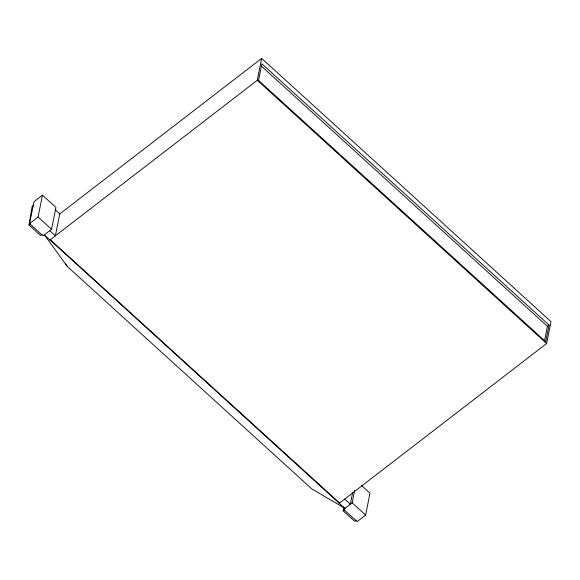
<?xml version="1.0" encoding="UTF-8"?>
<svg xmlns="http://www.w3.org/2000/svg" width="580" height="580" viewBox="0 0 580 580"><rect width="100%" height="100%" fill="white"/><g stroke="black" fill="none" stroke-linecap="round" stroke-linejoin="round"><path stroke-width="0.87" d="M42.217 234.211L40.564 235.48L29 224.96L32.183 206.306L33.328 205.421M29.573 223.59L33.952 201.702L42.456 195.148L55.934 207.415L51.562 229.296L43.05 235.85L29.573 223.59L38.084 217.036L42.456 195.148M339.242 503.288L546.628 343.534L551 321.654L261.66 58.392L59.74 213.933L55.368 235.813L49.742 230.695M65.279 263.617L67.41 266.553L311.873 488.983L344.89 508.276M49.909 240.018L257.288 80.272L261.66 58.392M356.337 520.021L354.685 521.297L343.121 510.77L343.781 507.464M361.652 485.583L369.996 493.174L365.625 515.054L357.113 521.609L343.635 509.349L343.991 507.601M352.604 492.819L350.327 504.194L344.701 499.075M343.635 509.349L352.147 502.795L354.598 490.535M544.439 341.228L547.418 326.337L549.05 325.075L261.856 63.764L258.528 80.41L545.722 341.721L549.05 325.075M29 224.96L30.653 223.684M342.562 506.913L343.012 506.565M343.121 510.77L344.774 509.501M261.558 66.236L547.418 326.337M257.288 80.272L546.628 343.534M55.368 209.953L59.74 213.933M38.084 217.036L51.562 229.296M352.147 502.795L365.625 515.054M50.279 239.736L339.612 502.998M344.868 508.399L44.312 234.777L67.41 266.553"/></g></svg>
